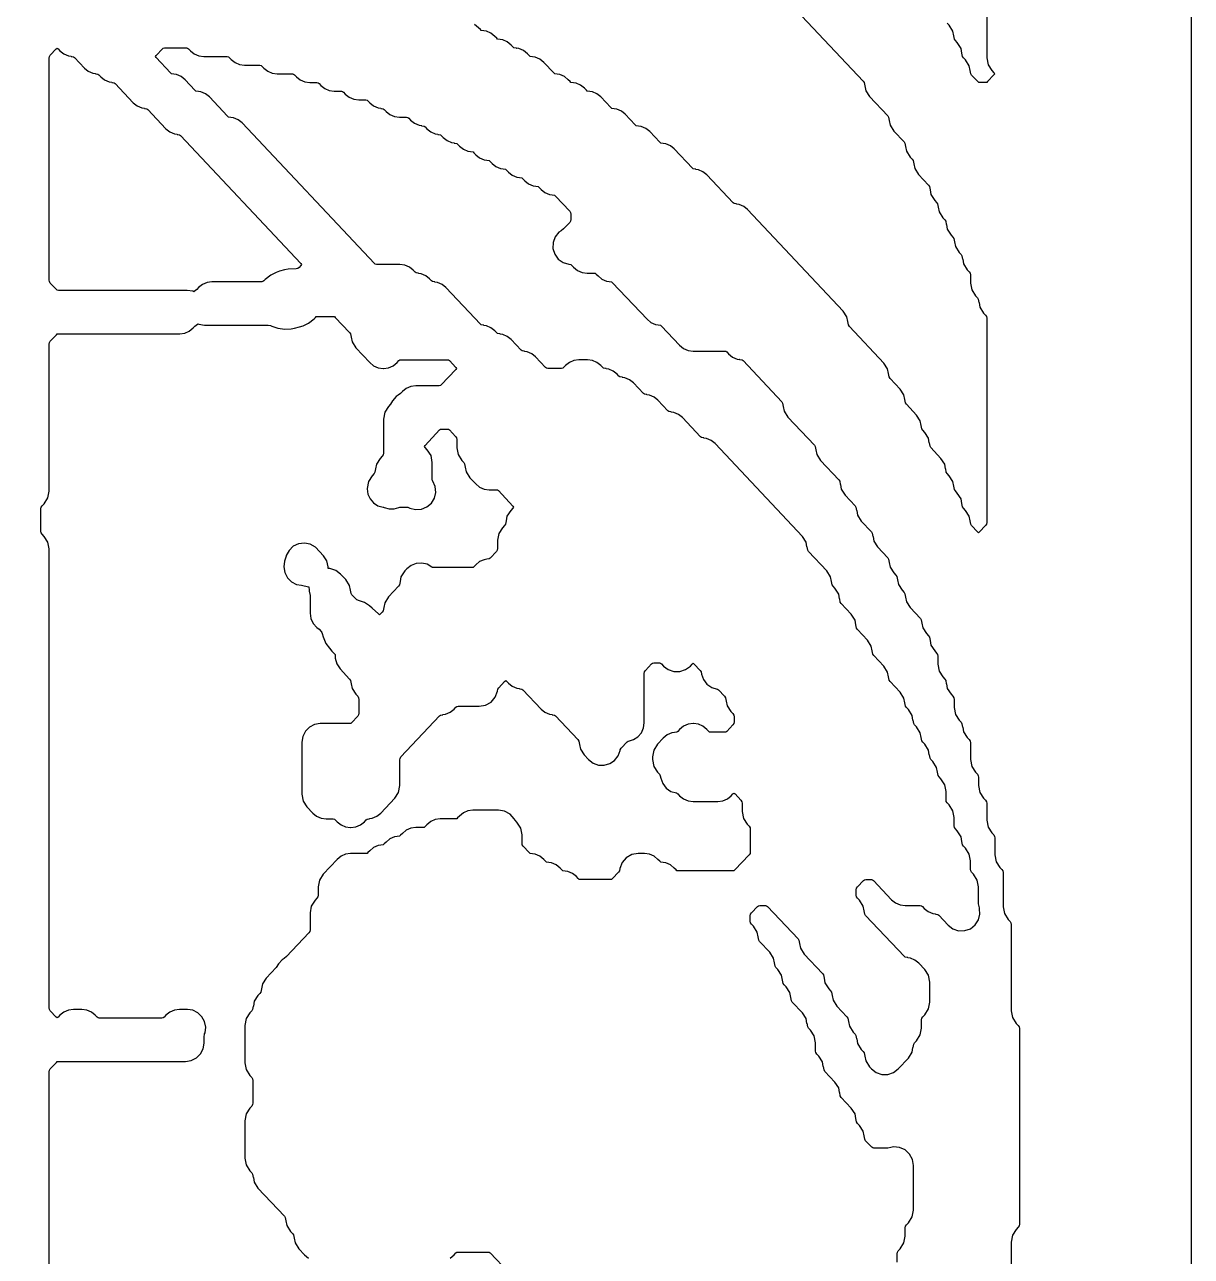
# Model space of a CAD drawing. Header units: millimetres. Extents: x 10 to 410, y 18 to 283.
# Drawn here: x 41.63 to 73.27, y 84 to 117.38 of the extents above; entities that cross this region are included whole.
import ezdxf

# ---------------------------------------------------------------- set-up
doc = ezdxf.new("R2010")
doc.units = ezdxf.units.MM
doc.layers.add('CUT', color=1, linetype='Continuous')

msp = doc.modelspace()

# ---------------------------------------------------------------- linework, layer by layer
at = {"layer": 'CUT'}
for points in [[(52.134, 21), (60.134, 21), (60.134, 24), (73.2679, 24), (73.2679, 144), (60.134, 144), (60.134, 147), (52.134, 147), (52.134, 144), (31.134, 144), (31.134, 147), (23.134, 147), (23.134, 144), (10, 144), (10, 24), (23.134, 24), (23.134, 21), (31.134, 21), (31.134, 24), (52.134, 24)], [(46.1935, 110.1574), (46.044, 110.1803), (42.5523, 110.1803), (42.5202, 110.1847), (42.4949, 110.2051), (42.3296, 110.3806), (42.3056, 110.4184), (42.2972, 110.4624), (42.2972, 116.4726), (42.3056, 116.5166), (42.3296, 116.5544), (42.4902, 116.725), (42.5183, 116.7464), (42.5463, 116.725), (42.5913, 116.6772), (42.6967, 116.592), (42.8211, 116.5383), (42.8932, 116.5284), (42.8927, 116.5245), (42.9585, 116.5155), (42.9837, 116.4951), (43.2545, 116.2076), (43.3599, 116.1224), (43.4843, 116.0687), (43.5564, 116.0588), (43.5559, 116.0549), (43.6217, 116.0459), (43.6469, 116.0255), (43.6966, 115.9728), (43.802, 115.8876), (43.9264, 115.8339), (43.9985, 115.824), (43.998, 115.8201), (44.0639, 115.8111), (44.0891, 115.7907), (44.5809, 115.2684), (44.6863, 115.1832), (44.8107, 115.1295), (44.8828, 115.1196), (44.8823, 115.1157), (44.9482, 115.1067), (44.9734, 115.0863), (45.4652, 114.564), (45.5706, 114.4788), (45.695, 114.4251), (45.7671, 114.4152), (45.7666, 114.4113), (45.8324, 114.4023), (45.8577, 114.3819), (49.1245, 110.9122), (49.1435, 110.8847), (49.1245, 110.8571), (49.0733, 110.8028), (49.037, 110.7765), (48.9936, 110.7655), (48.7811, 110.7527), (48.6843, 110.7373), (48.5476, 110.7014), (48.4557, 110.6674), (48.3087, 110.5959), (48.1533, 110.478), (48.1209, 110.4415), (48.0954, 110.4198), (48.0622, 110.4151), (46.7135, 110.4151), (46.5793, 110.3967), (46.4549, 110.343), (46.3495, 110.2578), (46.2998, 110.2051), (46.2348, 110.1526), (46.221, 110.1439)]]:
    msp.add_lwpolyline(points, close=True, dxfattribs=at)
for points in [[(67.7204, 119.9946), (67.7204, 116.4835), (67.7557, 116.2991), (67.8564, 116.1407), (67.9156, 116.0779), (67.9346, 116.0503), (67.9156, 116.0228), (67.7438, 115.8403), (67.7185, 115.8199), (67.6864, 115.8155), (67.5334, 115.8155), (67.5013, 115.8199), (67.476, 115.8403), (67.3108, 116.0158), (67.2867, 116.0537), (67.2694, 116.1442), (67.2674, 116.1438), (67.2431, 116.2711), (67.1423, 116.4295), (67.0897, 116.4854), (67.0656, 116.5233), (67.0483, 116.6138), (67.0463, 116.6134), (67.022, 116.7407), (66.9213, 116.8991), (66.8686, 116.955), (66.8446, 116.9929), (66.8273, 117.0834), (66.8253, 117.083), (66.8009, 117.2103), (66.7002, 117.3687), (66.6475, 117.4246)], [(60.8905, 119.5475), (64.3719, 115.85), (64.396, 115.8122), (64.4133, 115.7217), (64.4153, 115.722), (64.4396, 115.5947), (64.5403, 115.4363), (65.0351, 114.9108), (65.0592, 114.873), (65.0765, 114.7825), (65.0785, 114.7828), (65.1028, 114.6555), (65.2035, 114.4971), (65.4773, 114.2064), (65.5013, 114.1686), (65.5186, 114.0781), (65.5206, 114.0784), (65.545, 113.9511), (65.6457, 113.7927), (65.6983, 113.7368), (65.7224, 113.699), (65.7397, 113.6085), (65.7417, 113.6088), (65.766, 113.4815), (65.8668, 113.3231), (66.1405, 113.0324), (66.1645, 112.9946), (66.1818, 112.9041), (66.1838, 112.9044), (66.2082, 112.7771), (66.3089, 112.6187), (66.3616, 112.5628), (66.3856, 112.525), (66.4029, 112.4345), (66.4049, 112.4348), (66.4292, 112.3075), (66.53, 112.1491), (66.5826, 112.0932), (66.6067, 112.0554), (66.624, 111.9648), (66.626, 111.9652), (66.6503, 111.8379), (66.7511, 111.6795), (66.8037, 111.6236), (66.8277, 111.5858), (66.845, 111.4952), (66.8471, 111.4956), (66.8714, 111.3683), (66.9721, 111.2099), (67.0248, 111.154), (67.0488, 111.1162), (67.0661, 111.0256), (67.0681, 111.026), (67.0925, 110.8987), (67.1932, 110.7403), (67.2458, 110.6844), (67.2699, 110.6466), (67.2783, 110.6025), (67.2783, 110.3786), (67.3135, 110.1943), (67.4143, 110.0359), (67.4669, 109.98), (67.491, 109.9422), (67.5083, 109.8516), (67.5103, 109.852), (67.5346, 109.7247), (67.6353, 109.5663), (67.688, 109.5104), (67.712, 109.4726), (67.7204, 109.4285), (67.7204, 103.888), (67.712, 103.844), (67.688, 103.8062), (67.5274, 103.6356), (67.4994, 103.6142), (67.4714, 103.6356), (67.3108, 103.8062), (67.2867, 103.844), (67.2694, 103.9345), (67.2674, 103.9341), (67.2431, 104.0615), (67.1423, 104.2199), (67.0897, 104.2758), (67.0656, 104.3136), (67.0483, 104.4041), (67.0463, 104.4037), (67.022, 104.5311), (66.9213, 104.6895), (66.8686, 104.7454), (66.8446, 104.7832), (66.8273, 104.8737), (66.8253, 104.8733), (66.8009, 105.0007), (66.7002, 105.1591), (66.6475, 105.215), (66.6235, 105.2528), (66.6062, 105.3433), (66.6042, 105.3429), (66.5799, 105.4703), (66.4791, 105.6287), (66.2054, 105.9194), (66.1814, 105.9572), (66.1641, 106.0477), (66.162, 106.0473), (66.1377, 106.1747), (66.037, 106.3331), (65.9843, 106.389), (65.9603, 106.4268), (65.943, 106.5173), (65.941, 106.5169), (65.9166, 106.6443), (65.8159, 106.8027), (65.5422, 107.0934), (65.5181, 107.1312), (65.5008, 107.2217), (65.4988, 107.2214), (65.4745, 107.3487), (65.3738, 107.5071), (65.1, 107.7978), (65.076, 107.8356), (65.0587, 107.9261), (65.0567, 107.9258), (65.0324, 108.0531), (64.9316, 108.2115), (63.9947, 109.2066), (63.9706, 109.2444), (63.9533, 109.3349), (63.9513, 109.3346), (63.927, 109.4619), (63.8263, 109.6203), (61.2363, 112.3711), (61.131, 112.4562), (61.0066, 112.5099), (60.9344, 112.5198), (60.935, 112.5237), (60.8691, 112.5327), (60.8439, 112.5531), (60.131, 113.3103), (60.0256, 113.3954), (59.9012, 113.4491), (59.8291, 113.459), (59.8296, 113.4629), (59.7638, 113.4719), (59.7385, 113.4923), (59.2467, 114.0147), (59.1413, 114.0998), (59.0169, 114.1535), (58.9448, 114.1634), (58.9453, 114.1673), (58.8795, 114.1763), (58.8542, 114.1967), (58.5835, 114.4843), (58.4781, 114.5694), (58.3537, 114.6231), (58.2816, 114.633), (58.2821, 114.6369), (58.2163, 114.6459), (58.191, 114.6663), (57.9203, 114.9539), (57.8149, 115.039), (57.6905, 115.0928), (57.6184, 115.1026), (57.6189, 115.1065), (57.553, 115.1155), (57.5278, 115.1359), (57.2571, 115.4235), (57.1517, 115.5086), (57.0273, 115.5624), (56.9551, 115.5722), (56.9557, 115.5761), (56.8898, 115.5851), (56.8646, 115.6055), (56.8149, 115.6583), (56.7095, 115.7434), (56.5851, 115.7972), (56.513, 115.807), (56.5135, 115.8109), (56.4477, 115.8199), (56.4225, 115.8403), (56.3728, 115.8931), (56.2674, 115.9782), (56.143, 116.032), (56.0709, 116.0418), (56.0714, 116.0457), (56.0055, 116.0547), (55.9803, 116.0751), (55.7096, 116.3627), (55.6042, 116.4478), (55.4798, 116.5016), (55.4076, 116.5114), (55.4082, 116.5153), (55.3423, 116.5243), (55.3171, 116.5447), (55.2674, 116.5975), (55.162, 116.6826), (55.0376, 116.7364), (54.9655, 116.7462), (54.966, 116.7501), (54.9002, 116.7591), (54.875, 116.7795), (54.8253, 116.8323), (54.7199, 116.9174), (54.5955, 116.9712), (54.5234, 116.981), (54.5239, 116.9849), (54.458, 116.9939), (54.4328, 117.0143), (54.3831, 117.0671), (54.2777, 117.1522), (54.1533, 117.206), (54.0812, 117.2158), (54.0817, 117.2197), (54.0159, 117.2287), (53.9907, 117.2491), (53.941, 117.3019), (53.8356, 117.387)], [(65.2887, 83.8461), (65.2887, 84.0701), (65.2971, 84.1141), (65.3211, 84.1519), (65.3738, 84.2078), (65.4745, 84.3662), (65.5097, 84.5505), (65.5097, 84.7745), (65.5181, 84.8185), (65.5422, 84.8563), (65.5948, 84.9122), (65.6956, 85.0706), (65.7308, 85.2549), (65.7308, 86.4659), (65.7039, 86.6278), (65.6259, 86.7722), (65.5054, 86.8837), (65.3554, 86.9501), (65.1918, 86.9644), (65.1224, 86.9472), (65.0336, 86.935), (64.6595, 86.935), (64.6273, 86.9394), (64.6021, 86.9598), (64.4368, 87.1353), (64.4128, 87.1731), (64.3955, 87.2637), (64.3935, 87.2633), (64.3691, 87.3906), (64.2684, 87.549), (64.2158, 87.6049), (64.1917, 87.6427), (64.1744, 87.7333), (64.1724, 87.7329), (64.1481, 87.8602), (64.0473, 88.0186), (63.7736, 88.3093), (63.7496, 88.3472), (63.7323, 88.4377), (63.7303, 88.4373), (63.7059, 88.5646), (63.6052, 88.723), (63.3315, 89.0137), (63.3074, 89.0516), (63.2901, 89.1421), (63.2881, 89.1417), (63.2638, 89.269), (63.163, 89.4274), (63.1104, 89.4833), (63.0863, 89.5212), (63.0779, 89.5652), (63.0779, 89.7891), (63.0427, 89.9734), (62.942, 90.1318), (62.8893, 90.1878), (62.8653, 90.2256), (62.848, 90.3161), (62.846, 90.3157), (62.8216, 90.443), (62.7209, 90.6014), (62.4472, 90.8922), (62.4231, 90.93), (62.4058, 91.0205), (62.4038, 91.0201), (62.3795, 91.1474), (62.2788, 91.3058), (62.2261, 91.3618), (62.2021, 91.3996), (62.1848, 91.4901), (62.1828, 91.4897), (62.1584, 91.6171), (62.0577, 91.7754), (62.005, 91.8314), (61.981, 91.8692), (61.9637, 91.9597), (61.9617, 91.9593), (61.9373, 92.0867), (61.8366, 92.245), (61.5629, 92.5358), (61.5388, 92.5736), (61.5215, 92.6641), (61.5195, 92.6637), (61.4952, 92.7911), (61.3945, 92.9494), (61.3418, 93.0054), (61.3178, 93.0432), (61.3094, 93.0872), (61.3094, 93.2273), (61.3178, 93.2713), (61.3418, 93.3091), (61.5071, 93.4847), (61.5323, 93.505), (61.5645, 93.5094), (61.7175, 93.5094), (61.7496, 93.505), (61.7748, 93.4847), (62.6033, 92.6047), (62.6274, 92.5669), (62.6447, 92.4764), (62.6467, 92.4768), (62.671, 92.3494), (62.7718, 92.191), (63.2666, 91.6655), (63.2906, 91.6277), (63.3079, 91.5372), (63.3099, 91.5376), (63.3342, 91.4102), (63.435, 91.2518), (63.4876, 91.1959), (63.5117, 91.1581), (63.529, 91.0676), (63.531, 91.068), (63.5553, 90.9406), (63.656, 90.7822), (63.9298, 90.4915), (63.9538, 90.4537), (63.9711, 90.3632), (63.9731, 90.3636), (63.9975, 90.2362), (64.0982, 90.0778), (64.1508, 90.0219), (64.1749, 89.9841), (64.1922, 89.8936), (64.1942, 89.894), (64.2185, 89.7666), (64.3193, 89.6082), (64.3719, 89.5523), (64.396, 89.5145), (64.4133, 89.424), (64.4153, 89.4244), (64.4396, 89.297), (64.5403, 89.1386), (64.593, 89.0827), (64.722, 88.9841), (64.8759, 88.932), (65.0382, 88.932), (65.1921, 88.9841), (65.3211, 89.0827), (65.5948, 89.3734), (65.6956, 89.5318), (65.7199, 89.6592), (65.7219, 89.6588), (65.7392, 89.7493), (65.7633, 89.7871), (65.8159, 89.843), (65.9166, 90.0014), (65.9519, 90.1858), (65.9519, 90.4097), (65.9603, 90.4537), (65.9843, 90.4915), (66.037, 90.5474), (66.1377, 90.7058), (66.1729, 90.8902), (66.1729, 91.4327), (66.1377, 91.6171), (66.037, 91.7754), (65.8789, 91.9434), (65.7735, 92.0285), (65.6491, 92.0823), (65.5769, 92.0921), (65.5775, 92.096), (65.5116, 92.105), (65.4864, 92.1254), (64.4368, 93.2402), (64.4128, 93.278), (64.3955, 93.3685), (64.3935, 93.3681), (64.3691, 93.4955), (64.2684, 93.6538), (64.2158, 93.7098), (64.1917, 93.7476), (64.1833, 93.7916), (64.1833, 93.9317), (64.1917, 93.9757), (64.2158, 94.0135), (64.381, 94.1891), (64.4063, 94.2094), (64.4384, 94.2138), (64.5914, 94.2138), (64.6235, 94.2094), (64.6488, 94.1891), (65.1406, 93.6667), (65.246, 93.5815), (65.3704, 93.5278), (65.5046, 93.5094), (65.9178, 93.5094), (65.95, 93.505), (65.9752, 93.4847), (66.0249, 93.4319), (66.1303, 93.3467), (66.2547, 93.293), (66.3268, 93.2831), (66.3263, 93.2792), (66.3921, 93.2702), (66.4173, 93.2499), (66.6733, 92.978), (66.8032, 92.8789), (66.958, 92.827), (67.1214, 92.8278), (67.2757, 92.8812), (67.4046, 92.9814), (67.4944, 93.1178), (67.5354, 93.2759), (67.5247, 93.4187), (67.5257, 93.4189), (67.5241, 93.4275), (67.5232, 93.4388), (67.5209, 93.4444), (67.4994, 93.5568), (67.4994, 94.0155), (67.4641, 94.1999), (67.3634, 94.3582), (67.3108, 94.4142), (67.2867, 94.452), (67.2783, 94.496), (67.2783, 94.7199), (67.2431, 94.9043), (67.1423, 95.0626), (67.0897, 95.1186), (67.0656, 95.1564), (67.0483, 95.2469), (67.0463, 95.2465), (67.022, 95.3739), (66.9213, 95.5322), (66.8686, 95.5882), (66.8446, 95.626), (66.8362, 95.67), (66.8362, 95.8939), (66.8009, 96.0783), (66.7002, 96.2367), (66.6475, 96.2926), (66.6235, 96.3304), (66.6151, 96.3744), (66.6151, 96.5983), (66.5799, 96.7827), (66.4791, 96.9411), (66.4265, 96.997), (66.4024, 97.0348), (66.3851, 97.1253), (66.3831, 97.1249), (66.3588, 97.2523), (66.2581, 97.4107), (66.2054, 97.4666), (66.1814, 97.5044), (66.1641, 97.5949), (66.162, 97.5945), (66.1377, 97.7219), (66.037, 97.8803), (65.9843, 97.9362), (65.9603, 97.974), (65.943, 98.0645), (65.941, 98.0641), (65.9166, 98.1915), (65.8159, 98.3499), (65.7633, 98.4058), (65.7392, 98.4436), (65.7219, 98.5341), (65.7199, 98.5337), (65.6956, 98.6611), (65.5948, 98.8195), (65.5422, 98.8754), (65.5181, 98.9132), (65.5008, 99.0037), (65.4988, 99.0033), (65.4745, 99.1307), (65.3738, 99.2891), (65.1, 99.5798), (65.076, 99.6176), (65.0587, 99.7081), (65.0567, 99.7077), (65.0324, 99.8351), (64.9316, 99.9935), (64.6579, 100.2842), (64.6339, 100.322), (64.6166, 100.4125), (64.6145, 100.4121), (64.5902, 100.5395), (64.4895, 100.6979), (64.2158, 100.9886), (64.1917, 101.0264), (64.1744, 101.1169), (64.1724, 101.1165), (64.1481, 101.2439), (64.0473, 101.4023), (63.7736, 101.693), (63.7496, 101.7308), (63.7323, 101.8213), (63.7303, 101.8209), (63.7059, 101.9483), (63.6052, 102.1067), (63.5525, 102.1626), (63.5285, 102.2004), (63.5112, 102.2909), (63.5092, 102.2905), (63.4849, 102.4179), (63.3841, 102.5763), (62.8893, 103.1018), (62.8653, 103.1396), (62.848, 103.2301), (62.846, 103.2297), (62.8216, 103.3571), (62.7209, 103.5155), (60.3521, 106.0314), (60.2467, 106.1166), (60.1223, 106.1703), (60.0502, 106.1802), (60.0507, 106.1841), (59.9848, 106.1931), (59.9596, 106.2135), (59.4678, 106.7358), (59.3624, 106.821), (59.238, 106.8747), (59.1659, 106.8846), (59.1664, 106.8885), (59.1005, 106.8975), (59.0753, 106.9179), (58.8046, 107.2054), (58.6992, 107.2906), (58.5748, 107.3443), (58.5026, 107.3542), (58.5032, 107.3581), (58.4373, 107.3671), (58.4121, 107.3875), (58.1413, 107.675), (58.0359, 107.7602), (57.9116, 107.8139), (57.8394, 107.8238), (57.84, 107.8277), (57.7741, 107.8367), (57.7489, 107.8571), (57.6992, 107.9098), (57.5938, 107.995), (57.4694, 108.0487), (57.3973, 108.0586), (57.3978, 108.0625), (57.332, 108.0715), (57.3067, 108.0919), (57.2571, 108.1446), (57.1517, 108.2298), (57.0273, 108.2835), (56.893, 108.3019), (56.6618, 108.3019), (56.5275, 108.2835), (56.4031, 108.2298), (56.2977, 108.1446), (56.248, 108.0919), (56.2228, 108.0715), (56.1907, 108.0671), (55.8166, 108.0671), (55.7845, 108.0715), (55.7592, 108.0919), (55.4885, 108.3794), (55.3831, 108.4646), (55.2587, 108.5183), (55.1866, 108.5282), (55.1871, 108.5321), (55.1213, 108.5411), (55.096, 108.5615), (54.8253, 108.849), (54.7199, 108.9342), (54.5955, 108.9879), (54.5234, 108.9978), (54.5239, 109.0017), (54.458, 109.0107), (54.4328, 109.0311), (54.3831, 109.0838), (54.2777, 109.169), (54.1533, 109.2227), (54.0812, 109.2326), (54.0817, 109.2365), (54.0159, 109.2455), (53.9907, 109.2659), (53.0567, 110.2578), (52.9513, 110.343), (52.8269, 110.3967), (52.7548, 110.4066), (52.7553, 110.4105), (52.6895, 110.4195), (52.6642, 110.4399), (52.6145, 110.4926), (52.5092, 110.5778), (52.3848, 110.6315), (52.3126, 110.6414), (52.3132, 110.6453), (52.2473, 110.6543), (52.2221, 110.6747), (52.1724, 110.7274), (52.067, 110.8126), (51.9426, 110.8663), (51.8084, 110.8847), (51.1741, 110.8847), (51.142, 110.8891), (51.1167, 110.9095), (47.5299, 114.7191), (47.4245, 114.8042), (47.3001, 114.858), (47.228, 114.8678), (47.2285, 114.8717), (47.1627, 114.8807), (47.1374, 114.9011), (46.6456, 115.4235), (46.5402, 115.5086), (46.4158, 115.5624), (46.3437, 115.5722), (46.3442, 115.5761), (46.2784, 115.5851), (46.2532, 115.6055), (45.9824, 115.8931), (45.877, 115.9782), (45.7526, 116.032), (45.6805, 116.0418), (45.681, 116.0457), (45.6152, 116.0547), (45.5899, 116.0751), (45.1971, 116.4924), (45.178, 116.5199), (45.1971, 116.5475), (45.3689, 116.7299), (45.3941, 116.7503), (45.4262, 116.7547), (46.0214, 116.7547), (46.0535, 116.7503), (46.0787, 116.7299), (46.1284, 116.6772), (46.2338, 116.592), (46.3582, 116.5383), (46.4925, 116.5199), (47.1267, 116.5199), (47.1589, 116.5155), (47.1841, 116.4951), (47.2338, 116.4424), (47.3392, 116.3572), (47.4636, 116.3035), (47.5978, 116.2851), (48.011, 116.2851), (48.0432, 116.2807), (48.0684, 116.2603), (48.1181, 116.2076), (48.2235, 116.1224), (48.3479, 116.0687), (48.4821, 116.0503), (48.8953, 116.0503), (48.9274, 116.0459), (48.9527, 116.0255), (49.0024, 115.9728), (49.1078, 115.8876), (49.2321, 115.8339), (49.3664, 115.8155), (49.5585, 115.8155), (49.5907, 115.8111), (49.6159, 115.7907), (49.6656, 115.738), (49.771, 115.6528), (49.8954, 115.5991), (50.0296, 115.5807), (50.2217, 115.5807), (50.2539, 115.5763), (50.2791, 115.5559), (50.3288, 115.5032), (50.4342, 115.418), (50.5586, 115.3643), (50.6928, 115.3459), (50.885, 115.3459), (50.9171, 115.3415), (50.9423, 115.3211), (50.992, 115.2684), (51.0974, 115.1832), (51.2218, 115.1295), (51.2939, 115.1196), (51.2934, 115.1157), (51.3592, 115.1067), (51.3845, 115.0863), (51.4342, 115.0336), (51.5395, 114.9484), (51.6639, 114.8947), (51.7982, 114.8763), (51.9903, 114.8763), (52.0225, 114.8719), (52.0477, 114.8515), (52.0974, 114.7988), (52.2028, 114.7136), (52.3272, 114.6599), (52.3993, 114.65), (52.3987, 114.6461), (52.4646, 114.6371), (52.4898, 114.6167), (52.5395, 114.564), (52.6449, 114.4788), (52.7693, 114.4251), (52.8414, 114.4152), (52.8409, 114.4113), (52.9067, 114.4023), (52.932, 114.3819), (52.9817, 114.3292), (53.087, 114.244), (53.2114, 114.1903), (53.2836, 114.1804), (53.283, 114.1765), (53.3489, 114.1675), (53.3741, 114.1471), (53.4238, 114.0944), (53.5292, 114.0092), (53.6536, 113.9555), (53.7257, 113.9456), (53.7252, 113.9417), (53.791, 113.9327), (53.8163, 113.9123), (53.8659, 113.8596), (53.9713, 113.7744), (54.0957, 113.7207), (54.1678, 113.7108), (54.1673, 113.7069), (54.2332, 113.6979), (54.2584, 113.6775), (54.3081, 113.6248), (54.4135, 113.5396), (54.5379, 113.4859), (54.61, 113.476), (54.6095, 113.4721), (54.6753, 113.4631), (54.7005, 113.4427), (54.7502, 113.39), (54.8556, 113.3048), (54.98, 113.2511), (55.0521, 113.2412), (55.0516, 113.2373), (55.1175, 113.2283), (55.1427, 113.2079), (55.1924, 113.1552), (55.2978, 113.07), (55.4222, 113.0163), (55.4943, 113.0064), (55.4937, 113.0025), (55.5596, 112.9935), (55.5848, 112.9731), (55.6345, 112.9204), (55.7399, 112.8352), (55.8643, 112.7815), (55.9364, 112.7716), (55.9359, 112.7677), (56.0017, 112.7587), (56.027, 112.7383), (56.4133, 112.328), (56.4374, 112.2902), (56.4458, 112.2462), (56.4458, 112.106), (56.4374, 112.062), (56.4133, 112.0242), (56.248, 111.8487), (56.1798, 111.7936), (56.1201, 111.7553), (56.019, 111.6292), (55.9633, 111.4774), (55.9591, 111.3158), (56.0066, 111.1612), (56.1009, 111.03), (56.2322, 110.9356), (56.3867, 110.8881), (56.4439, 110.8803), (56.4691, 110.8599), (56.5188, 110.8071), (56.6242, 110.722), (56.7486, 110.6683), (56.8828, 110.6499), (57.075, 110.6499), (57.1071, 110.6455), (57.1323, 110.6251), (57.182, 110.5723), (57.2874, 110.4872), (57.4118, 110.4335), (57.4839, 110.4236), (57.4834, 110.4197), (57.5492, 110.4107), (57.5745, 110.3903), (58.5084, 109.3983), (58.6138, 109.3132), (58.7382, 109.2595), (58.8104, 109.2496), (58.8098, 109.2457), (58.8757, 109.2367), (58.9009, 109.2163), (59.3927, 108.6939), (59.4981, 108.6088), (59.6225, 108.555), (59.7568, 108.5367), (60.6121, 108.5367), (60.6443, 108.5323), (60.6695, 108.5119), (60.7192, 108.4591), (60.8246, 108.374), (60.949, 108.3202), (61.0211, 108.3104), (61.0205, 108.3065), (61.0864, 108.2975), (61.1116, 108.2771), (62.1612, 107.1624), (62.1852, 107.1245), (62.2025, 107.034), (62.2045, 107.0344), (62.2289, 106.9071), (62.3296, 106.7487), (63.0455, 105.9884), (63.0695, 105.9505), (63.0868, 105.86), (63.0888, 105.8604), (63.1132, 105.7331), (63.2139, 105.5747), (63.7087, 105.0491), (63.7327, 105.0113), (63.75, 104.9208), (63.752, 104.9212), (63.7764, 104.7939), (63.8771, 104.6355), (64.1508, 104.3447), (64.1749, 104.3069), (64.1922, 104.2164), (64.1942, 104.2168), (64.2185, 104.0894), (64.3193, 103.9311), (64.593, 103.6403), (64.617, 103.6025), (64.6343, 103.512), (64.6363, 103.5124), (64.6607, 103.385), (64.7614, 103.2267), (65.0351, 102.9359), (65.0592, 102.8981), (65.0765, 102.8076), (65.0785, 102.808), (65.1028, 102.6806), (65.2035, 102.5223), (65.2562, 102.4663), (65.2802, 102.4285), (65.2975, 102.338), (65.2996, 102.3384), (65.3239, 102.211), (65.4246, 102.0527), (65.4773, 101.9967), (65.5013, 101.9589), (65.5186, 101.8684), (65.5206, 101.8688), (65.545, 101.7414), (65.6457, 101.5831), (65.9194, 101.2923), (65.9435, 101.2545), (65.9608, 101.164), (65.9628, 101.1644), (65.9871, 101.037), (66.0878, 100.8787), (66.1405, 100.8227), (66.1645, 100.7849), (66.1818, 100.6944), (66.1838, 100.6948), (66.2082, 100.5674), (66.3089, 100.4091), (66.3616, 100.3531), (66.3856, 100.3153), (66.394, 100.2713), (66.394, 100.0474), (66.4292, 99.863), (66.53, 99.7046), (66.5826, 99.6487), (66.6067, 99.6109), (66.624, 99.5204), (66.626, 99.5208), (66.6503, 99.3934), (66.7511, 99.235), (66.8037, 99.1791), (66.8277, 99.1413), (66.8362, 99.0973), (66.8362, 98.8734), (66.8714, 98.689), (66.9721, 98.5306), (67.0248, 98.4747), (67.0488, 98.4369), (67.0661, 98.3464), (67.0681, 98.3468), (67.0925, 98.2194), (67.1932, 98.061), (67.2458, 98.0051), (67.2699, 97.9673), (67.2783, 97.9233), (67.2783, 97.4646), (67.3135, 97.2802), (67.4143, 97.1218), (67.4669, 97.0659), (67.491, 97.0281), (67.4994, 96.9841), (67.4994, 96.7602), (67.5346, 96.5758), (67.6353, 96.4174), (67.688, 96.3615), (67.712, 96.3237), (67.7204, 96.2797), (67.7204, 95.821), (67.7557, 95.6366), (67.8564, 95.4782), (67.9091, 95.4223), (67.9331, 95.3845), (67.9415, 95.3405), (67.9415, 94.8818), (67.9768, 94.6974), (68.0775, 94.539), (68.1301, 94.4831), (68.1542, 94.4453), (68.1626, 94.4013), (68.1626, 93.473), (68.1978, 93.2886), (68.2986, 93.1302), (68.3512, 93.0743), (68.3753, 93.0365), (68.3837, 92.9925), (68.3837, 90.6554), (68.4189, 90.471), (68.5196, 90.3126), (68.5723, 90.2567), (68.5963, 90.2189), (68.6047, 90.1749), (68.6047, 84.8691), (68.5963, 84.8251), (68.5723, 84.7873), (68.5196, 84.7314), (68.4189, 84.573), (68.3837, 84.3887), (68.3837, 82.9907)], [(42.2972, 78.6805), (42.2972, 89.0009), (42.3056, 89.0449), (42.3296, 89.0827), (42.4949, 89.2582), (42.5202, 89.2786), (42.5523, 89.283), (45.9976, 89.283), (46.1521, 89.3075), (46.2914, 89.3785), (46.4021, 89.4891), (46.4731, 89.6285), (46.4976, 89.783), (46.4976, 89.9401), (46.5152, 90.0322), (46.5286, 90.0627), (46.545, 90.2139), (46.5153, 90.363), (46.4421, 90.4963), (46.3322, 90.6015), (46.1958, 90.6687), (46.0455, 90.6918), (45.8292, 90.6918), (45.695, 90.6735), (45.5706, 90.6197), (45.4652, 90.5346), (45.4155, 90.4818), (45.3903, 90.4614), (45.3582, 90.457), (43.6577, 90.457), (43.6255, 90.4614), (43.6003, 90.4818), (43.5506, 90.5346), (43.4452, 90.6197), (43.3208, 90.6735), (43.1866, 90.6918), (42.9553, 90.6918), (42.8211, 90.6735), (42.6967, 90.6197), (42.5913, 90.5346), (42.5463, 90.4868), (42.5183, 90.4654), (42.4902, 90.4868), (42.3296, 90.6574), (42.3056, 90.6952), (42.2972, 90.7392), (42.2972, 103.1727), (42.262, 103.3571), (42.1612, 103.5155), (42.1086, 103.5714), (42.0845, 103.6092), (42.0761, 103.6532), (42.0761, 104.2629), (42.0845, 104.3069), (42.1086, 104.3447), (42.1612, 104.4007), (42.262, 104.559), (42.2972, 104.7434), (42.2972, 108.7241), (42.3056, 108.7682), (42.3296, 108.806), (42.4949, 108.9815), (42.5202, 109.0019), (42.5523, 109.0063), (45.8394, 109.0063), (45.9737, 109.0246), (46.0981, 109.0784), (46.2035, 109.1635), (46.2532, 109.2163), (46.3181, 109.2688), (46.3319, 109.2775), (46.3594, 109.264), (46.509, 109.2411), (48.2348, 109.2411), (48.2966, 109.2298), (48.3326, 109.2129), (48.5001, 109.155), (48.6934, 109.1285), (48.8565, 109.1383), (48.9533, 109.1537), (49.09, 109.1895), (49.1819, 109.2236), (49.3289, 109.2951), (49.4843, 109.413), (49.5167, 109.4495), (49.5422, 109.4712), (49.5754, 109.4759), (50.0007, 109.4759), (50.0328, 109.4715), (50.058, 109.4511), (50.4444, 109.0408), (50.4684, 109.003), (50.4857, 108.9124), (50.4877, 108.9128), (50.5121, 108.7855), (50.6128, 108.6271), (50.992, 108.2243), (51.0974, 108.1392), (51.2218, 108.0854), (51.356, 108.0671), (51.3662, 108.0671), (51.5005, 108.0854), (51.6249, 108.1392), (51.7303, 108.2243), (51.7799, 108.2771), (51.8052, 108.2975), (51.8373, 108.3019), (53.0957, 108.3019), (53.1278, 108.2975), (53.153, 108.2771), (53.3248, 108.0946), (53.3439, 108.0671), (53.3248, 108.0395), (52.932, 107.6223), (52.9067, 107.6019), (52.8746, 107.5975), (52.2403, 107.5975), (52.1061, 107.5791), (51.9817, 107.5254), (51.8763, 107.4402), (51.8266, 107.3875), (51.7654, 107.338), (51.7092, 107.303), (51.6117, 107.1909), (51.5497, 107.0934), (51.4971, 107.0375), (51.3964, 106.8791), (51.3611, 106.6947), (51.3611, 105.7664), (51.3527, 105.7224), (51.3287, 105.6846), (51.276, 105.6287), (51.1753, 105.4703), (51.151, 105.3429), (51.1489, 105.3433), (51.1317, 105.2528), (51.1076, 105.215), (51.055, 105.1591), (50.9542, 105.0007), (50.919, 104.8163), (50.919, 104.8024), (50.9394, 104.6608), (50.9991, 104.5309), (51.0931, 104.4231), (51.2138, 104.3464), (51.3512, 104.307), (51.3599, 104.3058), (51.3839, 104.2954), (51.5145, 104.259), (51.65, 104.259), (51.7805, 104.2954), (51.8045, 104.3058), (51.8373, 104.3103), (51.9903, 104.3103), (52.0231, 104.3058), (52.0825, 104.2801), (52.236, 104.2411), (52.394, 104.2521), (52.5407, 104.312), (52.6613, 104.4147), (52.7436, 104.55), (52.7796, 104.7043), (52.7654, 104.862), (52.7027, 105.0075), (52.696, 105.018), (52.6876, 105.062), (52.6876, 105.5207), (52.6523, 105.7051), (52.5516, 105.8635), (52.4924, 105.9263), (52.4734, 105.9539), (52.4924, 105.9814), (52.8853, 106.3987), (52.9105, 106.4191), (52.9427, 106.4235), (53.0957, 106.4235), (53.1278, 106.4191), (53.153, 106.3987), (53.3183, 106.2232), (53.3424, 106.1853), (53.3508, 106.1413), (53.3508, 105.9174), (53.386, 105.7331), (53.4867, 105.5747), (53.5394, 105.5187), (53.5634, 105.4809), (53.5807, 105.3904), (53.5827, 105.3908), (53.6071, 105.2635), (53.7078, 105.1051), (53.8659, 104.9371), (53.9713, 104.852), (54.0957, 104.7982), (54.23, 104.7799), (54.4221, 104.7799), (54.4542, 104.7755), (54.4795, 104.7551), (54.8723, 104.3378), (54.8914, 104.3103), (54.8723, 104.2827), (54.8132, 104.2199), (54.7124, 104.0615), (54.6881, 103.9341), (54.6861, 103.9345), (54.6688, 103.844), (54.6448, 103.8062), (54.5921, 103.7503), (54.4914, 103.5919), (54.4561, 103.4075), (54.4561, 103.1836), (54.4477, 103.1396), (54.4237, 103.1018), (54.2584, 102.9262), (54.2332, 102.9059), (54.1673, 102.8969), (54.1678, 102.893), (54.0957, 102.8831), (53.9713, 102.8294), (53.8659, 102.7442), (53.8163, 102.6914), (53.791, 102.6711), (53.7589, 102.6667), (52.7216, 102.6667), (52.6895, 102.6711), (52.6746, 102.6831), (52.5461, 102.7584), (52.4011, 102.7925), (52.2525, 102.7824), (52.1134, 102.7289), (51.9963, 102.6369), (51.9392, 102.5763), (51.8385, 102.4179), (51.8142, 102.2905), (51.8122, 102.2909), (51.7949, 102.2004), (51.7708, 102.1626), (51.4971, 101.8719), (51.3964, 101.7135), (51.372, 101.5861), (51.37, 101.5865), (51.3527, 101.496), (51.3287, 101.4582), (51.2866, 101.4135), (51.2594, 101.3925), (51.231, 101.4118), (51.0611, 101.5718), (50.9835, 101.6316), (50.8449, 101.7183), (50.7146, 101.7677), (50.716, 101.7719), (50.6406, 101.7976), (50.6095, 101.8213), (50.5093, 101.9278), (50.4853, 101.9656), (50.468, 102.0561), (50.466, 102.0557), (50.4416, 102.1831), (50.3409, 102.3415), (50.1975, 102.4937), (50.0677, 102.5928), (49.9128, 102.6447), (49.864, 102.6444), (49.8674, 102.6898), (49.8253, 102.8494), (49.7335, 102.9865), (49.625, 103.1018), (49.6245, 103.1026), (49.5179, 103.2223), (49.379, 103.3022), (49.2219, 103.3339), (49.0628, 103.3144), (48.9181, 103.2455), (48.8027, 103.1344), (48.7283, 102.9925), (48.7254, 102.9749), (48.7252, 102.975), (48.6829, 102.8392), (48.6603, 102.6854), (48.686, 102.5321), (48.7575, 102.3941), (48.868, 102.2847), (49.0067, 102.2146), (49.1398, 102.1936), (49.2093, 102.1701), (49.339, 102.1492), (49.3461, 102.053), (49.3451, 102.0528), (49.3468, 102.0442), (49.3476, 102.0329), (49.35, 102.0273), (49.3715, 101.9149), (49.3715, 101.4346), (49.3934, 101.2882), (49.4572, 101.1547), (49.5573, 101.0457), (49.6159, 100.9983), (49.6746, 100.9359), (49.6934, 100.9098), (49.7047, 100.8796), (49.725, 100.7917), (49.805, 100.6138), (49.8999, 100.4807), (49.9643, 100.4068), (50.0308, 100.3443), (50.0525, 100.3166), (50.0574, 100.2476), (50.0552, 100.2135), (50.0977, 100.0559), (50.1887, 99.9203), (50.4444, 99.6487), (50.4684, 99.6109), (50.4857, 99.5204), (50.4877, 99.5208), (50.5121, 99.3934), (50.6128, 99.235), (50.6655, 99.1791), (50.6895, 99.1413), (50.6979, 99.0973), (50.6979, 98.7224), (50.6895, 98.6784), (50.6655, 98.6406), (50.5002, 98.465), (50.4749, 98.4446), (50.4428, 98.4403), (49.6504, 98.4403), (49.4959, 98.4158), (49.3565, 98.3448), (49.2459, 98.2341), (49.1749, 98.0948), (49.1504, 97.9403), (49.1504, 96.5254), (49.1856, 96.341), (49.2864, 96.1826), (49.4445, 96.0147), (49.5499, 95.9295), (49.6743, 95.8758), (49.8085, 95.8574), (50.0007, 95.8574), (50.0328, 95.853), (50.058, 95.8327), (50.1077, 95.7799), (50.2131, 95.6947), (50.3375, 95.641), (50.4718, 95.6226), (50.4819, 95.6226), (50.6162, 95.641), (50.7406, 95.6947), (50.846, 95.7799), (50.8957, 95.8327), (50.9209, 95.853), (50.9867, 95.8621), (50.9862, 95.8659), (51.0583, 95.8758), (51.1827, 95.9295), (51.2881, 96.0147), (51.6673, 96.4174), (51.768, 96.5758), (51.8033, 96.7602), (51.8033, 97.4537), (51.8117, 97.4977), (51.8357, 97.5355), (52.8853, 98.6503), (52.9105, 98.6707), (52.9764, 98.6797), (52.9759, 98.6835), (53.048, 98.6934), (53.1724, 98.7471), (53.2778, 98.8323), (53.3275, 98.8851), (53.3527, 98.9055), (53.3848, 98.9099), (53.9619, 98.9099), (54.1313, 98.9394), (54.2806, 99.0245), (54.3923, 99.1552), (54.4531, 99.316), (54.4645, 99.3761), (54.4886, 99.4139), (54.6492, 99.5845), (54.6772, 99.6059), (54.7052, 99.5845), (54.7502, 99.5367), (54.8556, 99.4515), (54.98, 99.3978), (55.0521, 99.388), (55.0516, 99.3841), (55.1175, 99.3751), (55.1427, 99.3547), (55.6345, 98.8323), (55.7399, 98.7471), (55.8643, 98.6934), (55.9364, 98.6835), (55.9359, 98.6797), (56.0017, 98.6707), (56.027, 98.6503), (56.6344, 98.0051), (56.6584, 97.9673), (56.6757, 97.8768), (56.6778, 97.8772), (56.7021, 97.7498), (56.8028, 97.5914), (56.9219, 97.465), (57.0455, 97.3693), (57.1927, 97.3165), (57.3489, 97.3117), (57.499, 97.3554), (57.6283, 97.4433), (57.7241, 97.5668), (57.7771, 97.7139), (57.7806, 97.7325), (57.8047, 97.7703), (57.97, 97.9459), (57.9952, 97.9663), (58.0032, 97.9673), (58.1406, 98.0068), (58.2613, 98.0835), (58.3553, 98.1913), (58.415, 98.3212), (58.4354, 98.4627), (58.4354, 99.8017), (58.4438, 99.8457), (58.4679, 99.8835), (58.6332, 100.0591), (58.6584, 100.0795), (58.6905, 100.0839), (58.8435, 100.0839), (58.8757, 100.0795), (58.9009, 100.0591), (58.9557, 100.0009), (59.0847, 99.9023), (59.2385, 99.8503), (59.4009, 99.8503), (59.5547, 99.9023), (59.6838, 100.0009), (59.7338, 100.0541), (59.7619, 100.0755), (59.7899, 100.0541), (59.9505, 99.8835), (59.9745, 99.8457), (59.9874, 99.7783), (60.0398, 99.6323), (60.1344, 99.5094), (60.2622, 99.4214), (60.4108, 99.3768), (60.4232, 99.3751), (60.4484, 99.3547), (60.6137, 99.1791), (60.6377, 99.1413), (60.655, 99.0508), (60.657, 99.0512), (60.6814, 98.9238), (60.7821, 98.7654), (60.8348, 98.7095), (60.8588, 98.6717), (60.8672, 98.6277), (60.8672, 98.4876), (60.8588, 98.4436), (60.8348, 98.4058), (60.6695, 98.2302), (60.6443, 98.2098), (60.6121, 98.2055), (60.238, 98.2055), (60.2059, 98.2098), (60.1807, 98.2302), (60.131, 98.283), (60.0256, 98.3682), (59.9012, 98.4219), (59.767, 98.4403), (59.7568, 98.4403), (59.6225, 98.4219), (59.4981, 98.3682), (59.3927, 98.283), (59.343, 98.2302), (59.3178, 98.2098), (59.252, 98.2008), (59.2525, 98.197), (59.1804, 98.1871), (59.056, 98.1334), (58.9506, 98.0482), (58.7925, 97.8803), (58.6917, 97.7219), (58.6565, 97.5375), (58.6565, 97.4646), (58.6917, 97.2802), (58.7925, 97.1218), (58.8451, 97.0659), (58.8692, 97.0281), (58.882, 96.9607), (58.9345, 96.8147), (59.0291, 96.6918), (59.1568, 96.6038), (59.3054, 96.5591), (59.3178, 96.5575), (59.343, 96.5371), (59.3927, 96.4843), (59.4981, 96.3991), (59.6225, 96.3454), (59.7568, 96.327), (60.4302, 96.327), (60.5644, 96.3454), (60.6888, 96.3991), (60.7942, 96.4843), (60.8392, 96.5321), (60.8672, 96.5535), (60.8952, 96.5321), (61.0558, 96.3615), (61.0799, 96.3237), (61.0883, 96.2797), (61.0883, 96.0558), (61.1235, 95.8714), (61.2243, 95.713), (61.2769, 95.6571), (61.301, 95.6193), (61.3094, 95.5753), (61.3094, 94.9656), (61.301, 94.9216), (61.2769, 94.8838), (60.8905, 94.4734), (60.8653, 94.453), (60.8332, 94.4486), (59.3538, 94.4486), (59.3216, 94.453), (59.2964, 94.4734), (59.2467, 94.5262), (59.1413, 94.6113), (59.0169, 94.6651), (58.9448, 94.6749), (58.9453, 94.6788), (58.8795, 94.6878), (58.8542, 94.7082), (58.8046, 94.761), (58.6992, 94.8461), (58.5748, 94.8999), (58.4405, 94.9182), (58.2664, 94.9182), (58.0971, 94.8887), (57.9478, 94.8035), (57.8361, 94.6729), (57.7753, 94.5121), (57.7638, 94.452), (57.7398, 94.4142), (57.5745, 94.2386), (57.5492, 94.2182), (57.5171, 94.2138), (56.7009, 94.2138), (56.6688, 94.2182), (56.6435, 94.2386), (56.5938, 94.2914), (56.4884, 94.3765), (56.3641, 94.4303), (56.2919, 94.4401), (56.2925, 94.444), (56.2266, 94.453), (56.2014, 94.4734), (56.1517, 94.5262), (56.0463, 94.6113), (55.9219, 94.6651), (55.8498, 94.6749), (55.8503, 94.6788), (55.7845, 94.6878), (55.7592, 94.7082), (55.7096, 94.761), (55.6042, 94.8461), (55.4798, 94.8999), (55.4076, 94.9097), (55.4082, 94.9136), (55.3423, 94.9226), (55.3171, 94.943), (55.1518, 95.1186), (55.1278, 95.1564), (55.1194, 95.2004), (55.1194, 95.4243), (55.0841, 95.6087), (54.9834, 95.767), (54.9307, 95.823), (54.9068, 95.8606), (54.7952, 95.9843), (54.6492, 96.0645), (54.4849, 96.0922), (53.7878, 96.0922), (53.6536, 96.0739), (53.5292, 96.0202), (53.4238, 95.935), (53.3741, 95.8822), (53.3489, 95.8618), (53.3167, 95.8574), (52.9035, 95.8574), (52.7693, 95.8391), (52.6449, 95.7854), (52.5395, 95.7002), (52.4898, 95.6474), (52.4646, 95.627), (52.4325, 95.6226), (52.2403, 95.6226), (52.1061, 95.6043), (51.9817, 95.5505), (51.8763, 95.4654), (51.8266, 95.4126), (51.8014, 95.3922), (51.7355, 95.3832), (51.7361, 95.3793), (51.6639, 95.3695), (51.5395, 95.3157), (51.4342, 95.2306), (51.3845, 95.1778), (51.3592, 95.1574), (51.2934, 95.1484), (51.2939, 95.1445), (51.2218, 95.1347), (51.0974, 95.0809), (50.992, 94.9958), (50.9423, 94.943), (50.9171, 94.9226), (50.885, 94.9182), (50.4718, 94.9182), (50.3375, 94.8999), (50.2131, 94.8461), (50.1077, 94.761), (49.7285, 94.3582), (49.6278, 94.1999), (49.5926, 94.0155), (49.5926, 93.7916), (49.5841, 93.7476), (49.5601, 93.7098), (49.5075, 93.6538), (49.4067, 93.4955), (49.3715, 93.3111), (49.3715, 92.8524), (49.3631, 92.8084), (49.339, 92.7706), (48.7316, 92.1254), (48.6704, 92.0759), (48.6142, 92.041), (48.5167, 91.9288), (48.4547, 91.8314), (48.181, 91.5406), (48.0803, 91.3823), (48.056, 91.2549), (48.0539, 91.2553), (48.0366, 91.1648), (48.0126, 91.127), (47.9599, 91.071), (47.8592, 90.9126), (47.8349, 90.7853), (47.8329, 90.7857), (47.8156, 90.6952), (47.7915, 90.6574), (47.7389, 90.6014), (47.6381, 90.443), (47.6029, 90.2587), (47.6029, 89.2466), (47.6381, 89.0622), (47.7389, 88.9038), (47.7915, 88.8479), (47.8156, 88.8101), (47.824, 88.7661), (47.824, 88.1564), (47.8156, 88.1124), (47.7915, 88.0745), (47.7389, 88.0186), (47.6381, 87.8602), (47.6029, 87.6759), (47.6029, 86.6638), (47.6381, 86.4794), (47.7389, 86.321), (47.7915, 86.2651), (47.8156, 86.2273), (47.8329, 86.1368), (47.8349, 86.1371), (47.8592, 86.0098), (47.9599, 85.8514), (48.6758, 85.0911), (48.6999, 85.0533), (48.7172, 84.9628), (48.7192, 84.9631), (48.7435, 84.8358), (48.8442, 84.6774), (48.8969, 84.6215), (48.9209, 84.5837), (48.9382, 84.4932), (48.9402, 84.4935), (48.9646, 84.3662), (49.0653, 84.2078), (49.2234, 84.0398), (49.3288, 83.9547)], [(53.1724, 83.9547), (53.2778, 84.0398), (53.3275, 84.0926), (53.3527, 84.113), (53.3848, 84.1174), (54.201, 84.1174), (54.2332, 84.113), (54.2584, 84.0926), (54.7502, 83.5702)]]:
    msp.add_lwpolyline(points, dxfattribs=at)

doc.saveas('drawing.dxf')
